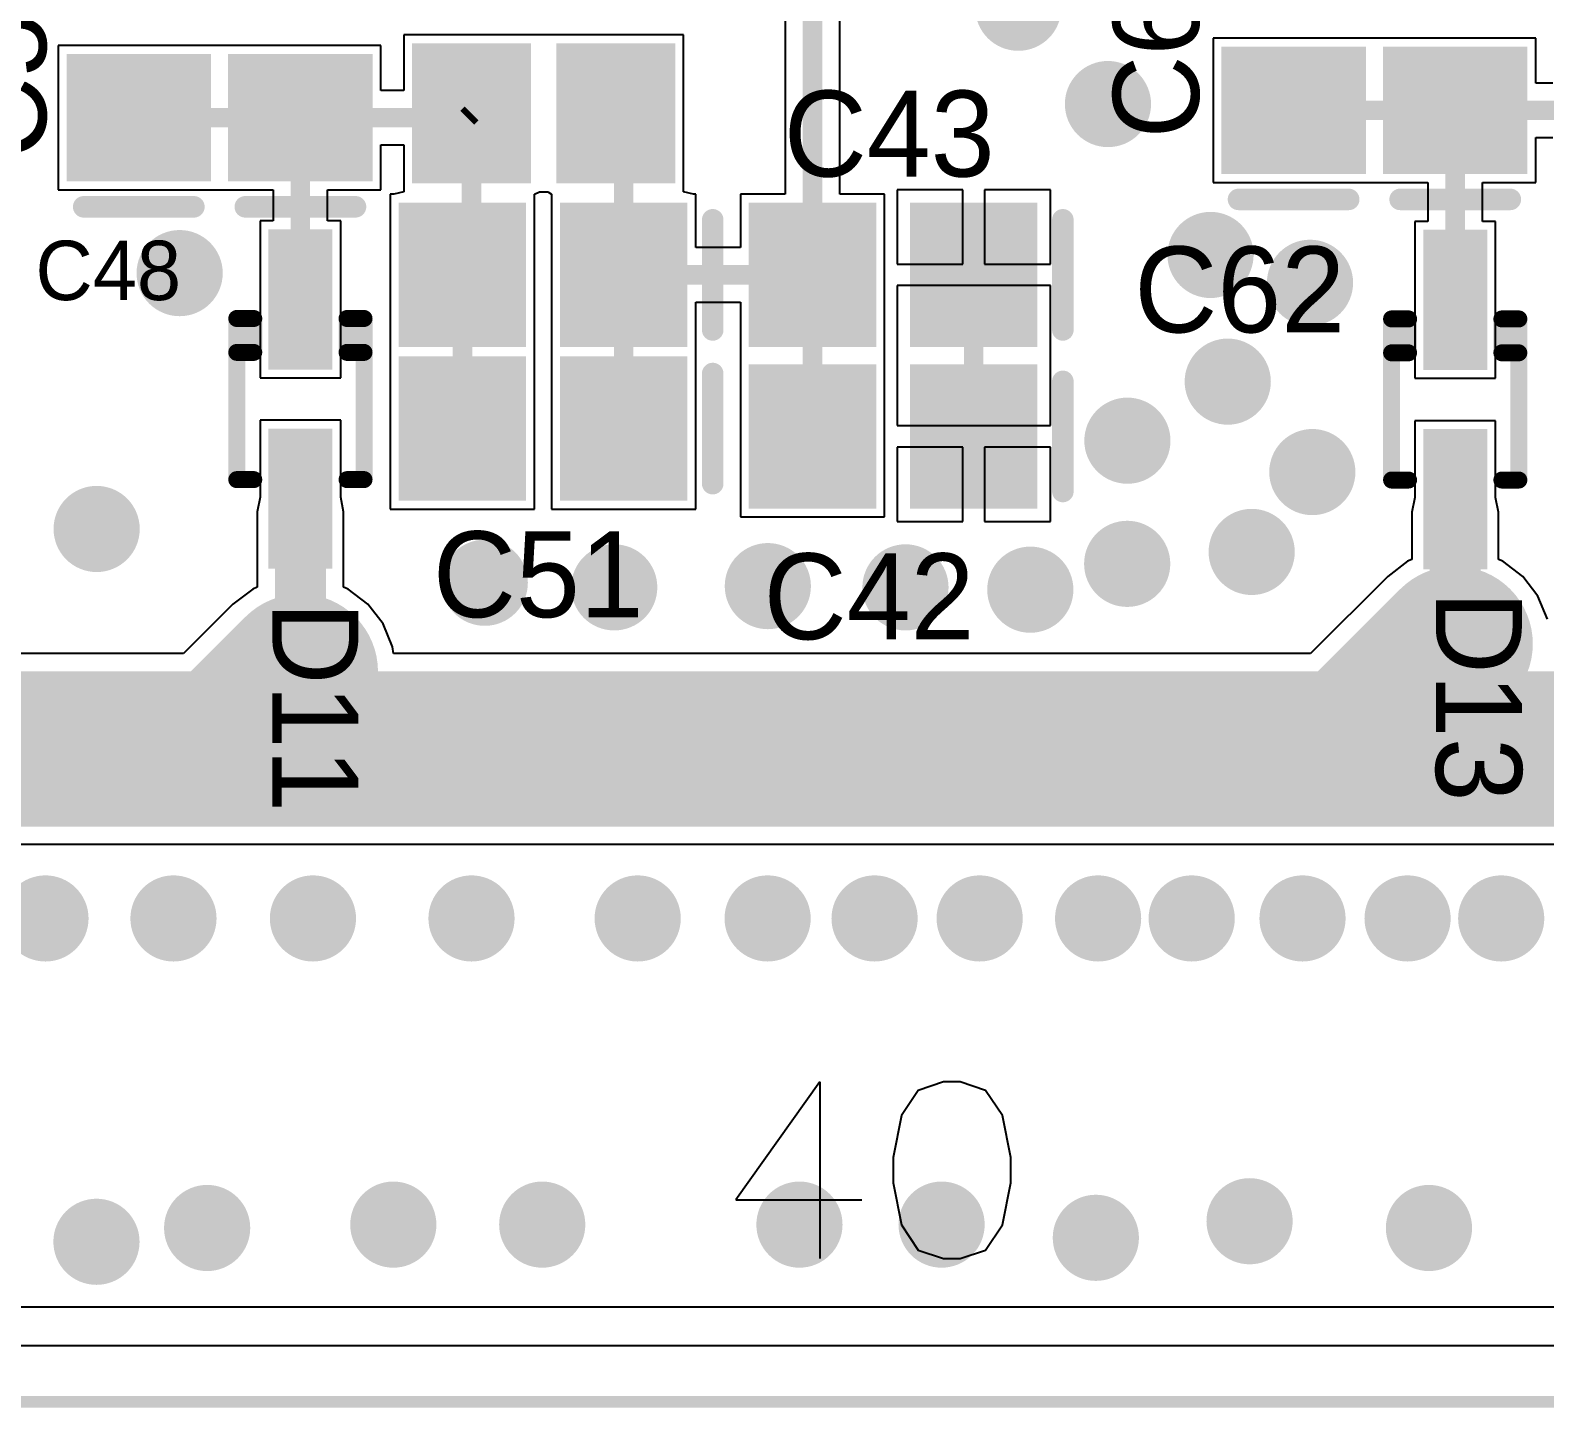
# Model space of a CAD drawing. Header units: millimetres. Extents: x 0 to 7.36, y -3.03 to 0.
# Drawn here: x 3.448 to 4.15, y -3.034 to -2.395 of the extents above; entities that cross this region are included whole.
import ezdxf

# ---------------------------------------------------------------- set-up
doc = ezdxf.new("R2010")
doc.units = ezdxf.units.MM
doc.header["$MEASUREMENT"] = 0
for name, color, linetype in [('BottomLayer', 5, 'Continuous'), ('KeepOutLayer', 6, 'Continuous'), ('MultiLayer', 9, 'Continuous'), ('TopLayer', 1, 'Continuous'), ('TopOverlay', 2, 'Continuous'), ('TopPaste', 8, 'Continuous'), ('TopSolder', 216, 'Continuous'), ('ViaHoleLayer', 16, 'Continuous')]:
    doc.layers.add(name, color=color, linetype=linetype)

# ---------------------------------------------------------------- blocks, each defined once
blk = doc.blocks.new('SOD_323_64')
at = {"layer": 'TopLayer'}
for points in [[(-0.0748, -0.01083), (-0.01772, -0.01083), (-0.0748, 0.01083), (-0.01772, 0.01083)], [(0.01772, -0.01083), (0.0748, -0.01083), (0.01772, 0.01083), (0.0748, 0.01083)]]:
    blk.add_solid(points, dxfattribs=at)
at = {"layer": 'TopOverlay', "const_width": 0.00787}
for points in [[(-0.0374, 0.02953), (0.0374, 0.02953)], [(-0.0374, 0.02953), (-0.0374, 0.02165)], [(0.02165, 0.02953), (0.02165, 0.02165)], [(0.0374, 0.02953), (0.0374, 0.02165)], [(0.02165, 0.02165), (0.0374, 0.02165)], [(-0.0374, -0.02165), (-0.0374, -0.02953)], [(0.02165, -0.02165), (0.0374, -0.02165)], [(0.02165, -0.02165), (0.02165, -0.02953)], [(0.0374, -0.02165), (0.0374, -0.02953)], [(-0.0374, -0.02953), (0.0374, -0.02953)]]:
    blk.add_lwpolyline(points, dxfattribs=at)
at = {"layer": 'TopOverlay', "const_width": 0.00394}
for points in [[(-0.03937, 0.02953, 1), (-0.03543, 0.02953, 1)], [(-0.03937, 0.02953, 1), (-0.03543, 0.02953, 1)], [(0.01969, 0.02953, 1), (0.02362, 0.02953, 1)], [(0.03543, 0.02953, 1), (0.03937, 0.02953, 1)], [(0.03543, 0.02953, 1), (0.03937, 0.02953, 1)], [(-0.03937, 0.02165, 1), (-0.03543, 0.02165, 1)], [(0.01969, 0.02165, 1), (0.02362, 0.02165, 1)], [(0.01969, 0.02165, 1), (0.02362, 0.02165, 1)], [(0.03543, 0.02165, 1), (0.03937, 0.02165, 1)], [(0.03543, 0.02165, 1), (0.03937, 0.02165, 1)], [(-0.03937, -0.02165, 1), (-0.03543, -0.02165, 1)], [(0.01969, -0.02165, 1), (0.02362, -0.02165, 1)], [(0.01969, -0.02165, 1), (0.02362, -0.02165, 1)], [(0.03543, -0.02165, 1), (0.03937, -0.02165, 1)], [(0.03543, -0.02165, 1), (0.03937, -0.02165, 1)], [(-0.03937, -0.02953, 1), (-0.03543, -0.02953, 1)], [(-0.03937, -0.02953, 1), (-0.03543, -0.02953, 1)], [(0.01969, -0.02953, 1), (0.02362, -0.02953, 1)], [(0.03543, -0.02953, 1), (0.03937, -0.02953, 1)], [(0.03543, -0.02953, 1), (0.03937, -0.02953, 1)]]:
    blk.add_lwpolyline(points, format="xyb", close=True, dxfattribs=at)
at = {"layer": 'TopPaste'}
for points in [[(-0.0748, -0.01083), (-0.01772, -0.01083), (-0.0748, 0.01083), (-0.01772, 0.01083)], [(0.01772, -0.01083), (0.0748, -0.01083), (0.01772, 0.01083), (0.0748, 0.01083)]]:
    blk.add_solid(points, dxfattribs=at)
at = {"layer": 'TopSolder'}
for points in [[(-0.0788, -0.01483), (-0.01372, -0.01483), (-0.0788, 0.01483), (-0.01372, 0.01483)], [(0.01372, -0.01483), (0.0788, -0.01483), (0.01372, 0.01483), (0.0788, 0.01483)]]:
    blk.add_solid(points, dxfattribs=at)
blk = doc.blocks.new('CAP_0805_83')
at = {"layer": 'TopLayer'}
for points in [[(-0.05511, -0.02953), (-0.00393, -0.02953), (-0.05511, 0.02953), (-0.00393, 0.02953)], [(0.0197, -0.02953), (0.07088, -0.02953), (0.0197, 0.02953), (0.07088, 0.02953)]]:
    blk.add_solid(points, dxfattribs=at)
at = {"layer": 'TopOverlay', "const_width": 0.01}
blk.add_lwpolyline([(-0.07088, 0.02557), (-0.07088, -0.02557)], dxfattribs=at)
at = {"layer": 'TopOverlay', "const_width": 0.005}
for points in [[(-0.07338, 0.02557, 1), (-0.06838, 0.02557, 1)], [(-0.07338, -0.02557, 1), (-0.06838, -0.02557, 1)]]:
    blk.add_lwpolyline(points, format="xyb", close=True, dxfattribs=at)
at = {"layer": 'TopPaste'}
for points in [[(-0.05511, -0.02953), (-0.00393, -0.02953), (-0.05511, 0.02953), (-0.00393, 0.02953)], [(0.0197, -0.02953), (0.07088, -0.02953), (0.0197, 0.02953), (0.07088, 0.02953)]]:
    blk.add_solid(points, dxfattribs=at)
at = {"layer": 'TopSolder'}
for points in [[(-0.05911, -0.03353), (0.00007, -0.03353), (-0.05911, 0.03353), (0.00007, 0.03353)], [(0.0157, -0.03353), (0.07488, -0.03353), (0.0157, 0.03353), (0.07488, 0.03353)]]:
    blk.add_solid(points, dxfattribs=at)
blk = doc.blocks.new('CAP_0805_85')
at = {"layer": 'TopLayer'}
for points in [[(-0.05511, -0.02953), (-0.00393, -0.02953), (-0.05511, 0.02953), (-0.00393, 0.02953)], [(0.0197, -0.02953), (0.07088, -0.02953), (0.0197, 0.02953), (0.07088, 0.02953)]]:
    blk.add_solid(points, dxfattribs=at)
at = {"layer": 'TopOverlay', "const_width": 0.01}
blk.add_lwpolyline([(-0.07088, 0.02557), (-0.07088, -0.02557)], dxfattribs=at)
at = {"layer": 'TopOverlay', "const_width": 0.005}
for points in [[(-0.07338, 0.02557, 1), (-0.06838, 0.02557, 1)], [(-0.07338, -0.02557, 1), (-0.06838, -0.02557, 1)]]:
    blk.add_lwpolyline(points, format="xyb", close=True, dxfattribs=at)
at = {"layer": 'TopPaste'}
for points in [[(-0.05511, -0.02953), (-0.00393, -0.02953), (-0.05511, 0.02953), (-0.00393, 0.02953)], [(0.0197, -0.02953), (0.07088, -0.02953), (0.0197, 0.02953), (0.07088, 0.02953)]]:
    blk.add_solid(points, dxfattribs=at)
at = {"layer": 'TopSolder'}
for points in [[(-0.05911, -0.03353), (0.00007, -0.03353), (-0.05911, 0.03353), (0.00007, 0.03353)], [(0.0157, -0.03353), (0.07488, -0.03353), (0.0157, 0.03353), (0.07488, 0.03353)]]:
    blk.add_solid(points, dxfattribs=at)
blk = doc.blocks.new('CAP_0805_86')
at = {"layer": 'TopLayer'}
for points in [[(-0.05511, -0.02953), (-0.00393, -0.02953), (-0.05511, 0.02953), (-0.00393, 0.02953)], [(0.0197, -0.02953), (0.07088, -0.02953), (0.0197, 0.02953), (0.07088, 0.02953)]]:
    blk.add_solid(points, dxfattribs=at)
at = {"layer": 'TopOverlay', "const_width": 0.01}
blk.add_lwpolyline([(-0.07088, 0.02557), (-0.07088, -0.02557)], dxfattribs=at)
at = {"layer": 'TopOverlay', "const_width": 0.005}
for points in [[(-0.07338, 0.02557, 1), (-0.06838, 0.02557, 1)], [(-0.07338, -0.02557, 1), (-0.06838, -0.02557, 1)]]:
    blk.add_lwpolyline(points, format="xyb", close=True, dxfattribs=at)
at = {"layer": 'TopPaste'}
for points in [[(-0.05511, -0.02953), (-0.00393, -0.02953), (-0.05511, 0.02953), (-0.00393, 0.02953)], [(0.0197, -0.02953), (0.07088, -0.02953), (0.0197, 0.02953), (0.07088, 0.02953)]]:
    blk.add_solid(points, dxfattribs=at)
at = {"layer": 'TopSolder'}
for points in [[(-0.05911, -0.03353), (0.00007, -0.03353), (-0.05911, 0.03353), (0.00007, 0.03353)], [(0.0157, -0.03353), (0.07488, -0.03353), (0.0157, 0.03353), (0.07488, 0.03353)]]:
    blk.add_solid(points, dxfattribs=at)
blk = doc.blocks.new('CAP_0805_150')
at = {"layer": 'TopLayer'}
for points in [[(-0.05511, -0.02953), (-0.00393, -0.02953), (-0.05511, 0.02953), (-0.00393, 0.02953)], [(0.0197, -0.02953), (0.07088, -0.02953), (0.0197, 0.02953), (0.07088, 0.02953)]]:
    blk.add_solid(points, dxfattribs=at)
at = {"layer": 'TopOverlay', "const_width": 0.01}
blk.add_lwpolyline([(-0.07088, 0.02557), (-0.07088, -0.02557)], dxfattribs=at)
at = {"layer": 'TopOverlay', "const_width": 0.005}
for points in [[(-0.07338, 0.02557, 1), (-0.06838, 0.02557, 1)], [(-0.07338, -0.02557, 1), (-0.06838, -0.02557, 1)]]:
    blk.add_lwpolyline(points, format="xyb", close=True, dxfattribs=at)
at = {"layer": 'TopPaste'}
for points in [[(-0.05511, -0.02953), (-0.00393, -0.02953), (-0.05511, 0.02953), (-0.00393, 0.02953)], [(0.0197, -0.02953), (0.07088, -0.02953), (0.0197, 0.02953), (0.07088, 0.02953)]]:
    blk.add_solid(points, dxfattribs=at)
at = {"layer": 'TopSolder'}
for points in [[(-0.05911, -0.03353), (0.00007, -0.03353), (-0.05911, 0.03353), (0.00007, 0.03353)], [(0.0157, -0.03353), (0.07488, -0.03353), (0.0157, 0.03353), (0.07488, 0.03353)]]:
    blk.add_solid(points, dxfattribs=at)
blk = doc.blocks.new('CAP_0805_151')
at = {"layer": 'TopLayer'}
for points in [[(-0.05511, -0.02953), (-0.00393, -0.02953), (-0.05511, 0.02953), (-0.00393, 0.02953)], [(0.0197, -0.02953), (0.07088, -0.02953), (0.0197, 0.02953), (0.07088, 0.02953)]]:
    blk.add_solid(points, dxfattribs=at)
at = {"layer": 'TopOverlay', "const_width": 0.01}
blk.add_lwpolyline([(-0.07088, 0.02557), (-0.07088, -0.02557)], dxfattribs=at)
at = {"layer": 'TopOverlay', "const_width": 0.005}
for points in [[(-0.07338, 0.02557, 1), (-0.06838, 0.02557, 1)], [(-0.07338, -0.02557, 1), (-0.06838, -0.02557, 1)]]:
    blk.add_lwpolyline(points, format="xyb", close=True, dxfattribs=at)
at = {"layer": 'TopPaste'}
for points in [[(-0.05511, -0.02953), (-0.00393, -0.02953), (-0.05511, 0.02953), (-0.00393, 0.02953)], [(0.0197, -0.02953), (0.07088, -0.02953), (0.0197, 0.02953), (0.07088, 0.02953)]]:
    blk.add_solid(points, dxfattribs=at)
at = {"layer": 'TopSolder'}
for points in [[(-0.05911, -0.03353), (0.00007, -0.03353), (-0.05911, 0.03353), (0.00007, 0.03353)], [(0.0157, -0.03353), (0.07488, -0.03353), (0.0157, 0.03353), (0.07488, 0.03353)]]:
    blk.add_solid(points, dxfattribs=at)
blk = doc.blocks.new('IND_0805_164')
at = {"layer": 'TopLayer'}
for points in [[(-0.05709, -0.02854), (-0.00984, -0.02854), (-0.05709, 0.02854), (-0.00984, 0.02854)], [(0.00984, -0.02854), (0.05709, -0.02854), (0.00984, 0.02854), (0.05709, 0.02854)]]:
    blk.add_solid(points, dxfattribs=at)
at = {"layer": 'TopPaste'}
for points in [[(-0.05709, -0.02854), (-0.00984, -0.02854), (-0.05709, 0.02854), (-0.00984, 0.02854)], [(0.00984, -0.02854), (0.05709, -0.02854), (0.00984, 0.02854), (0.05709, 0.02854)]]:
    blk.add_solid(points, dxfattribs=at)
at = {"layer": 'TopSolder'}
for points in [[(-0.06109, -0.03254), (-0.00584, -0.03254), (-0.06109, 0.03254), (-0.00584, 0.03254)], [(0.00584, -0.03254), (0.06109, -0.03254), (0.00584, 0.03254), (0.06109, 0.03254)]]:
    blk.add_solid(points, dxfattribs=at)
blk = doc.blocks.new('CAP_0805_166')
at = {"layer": 'TopLayer'}
for points in [[(-0.05511, -0.02953), (-0.00393, -0.02953), (-0.05511, 0.02953), (-0.00393, 0.02953)], [(0.0197, -0.02953), (0.07088, -0.02953), (0.0197, 0.02953), (0.07088, 0.02953)]]:
    blk.add_solid(points, dxfattribs=at)
at = {"layer": 'TopOverlay', "const_width": 0.01}
blk.add_lwpolyline([(-0.07088, 0.02557), (-0.07088, -0.02557)], dxfattribs=at)
at = {"layer": 'TopOverlay', "const_width": 0.005}
for points in [[(-0.07338, 0.02557, 1), (-0.06838, 0.02557, 1)], [(-0.07338, -0.02557, 1), (-0.06838, -0.02557, 1)]]:
    blk.add_lwpolyline(points, format="xyb", close=True, dxfattribs=at)
at = {"layer": 'TopPaste'}
for points in [[(-0.05511, -0.02953), (-0.00393, -0.02953), (-0.05511, 0.02953), (-0.00393, 0.02953)], [(0.0197, -0.02953), (0.07088, -0.02953), (0.0197, 0.02953), (0.07088, 0.02953)]]:
    blk.add_solid(points, dxfattribs=at)
at = {"layer": 'TopSolder'}
for points in [[(-0.05911, -0.03353), (0.00007, -0.03353), (-0.05911, 0.03353), (0.00007, 0.03353)], [(0.0157, -0.03353), (0.07488, -0.03353), (0.0157, 0.03353), (0.07488, 0.03353)]]:
    blk.add_solid(points, dxfattribs=at)
blk = doc.blocks.new('CAP_0805_218')
at = {"layer": 'TopLayer'}
for points in [[(-0.05511, -0.02953), (-0.00393, -0.02953), (-0.05511, 0.02953), (-0.00393, 0.02953)], [(0.0197, -0.02953), (0.07088, -0.02953), (0.0197, 0.02953), (0.07088, 0.02953)]]:
    blk.add_solid(points, dxfattribs=at)
at = {"layer": 'TopOverlay', "const_width": 0.01}
blk.add_lwpolyline([(-0.07088, 0.02557), (-0.07088, -0.02557)], dxfattribs=at)
at = {"layer": 'TopOverlay', "const_width": 0.005}
for points in [[(-0.07338, 0.02557, 1), (-0.06838, 0.02557, 1)], [(-0.07338, -0.02557, 1), (-0.06838, -0.02557, 1)]]:
    blk.add_lwpolyline(points, format="xyb", close=True, dxfattribs=at)
at = {"layer": 'TopPaste'}
for points in [[(-0.05511, -0.02953), (-0.00393, -0.02953), (-0.05511, 0.02953), (-0.00393, 0.02953)], [(0.0197, -0.02953), (0.07088, -0.02953), (0.0197, 0.02953), (0.07088, 0.02953)]]:
    blk.add_solid(points, dxfattribs=at)
at = {"layer": 'TopSolder'}
for points in [[(-0.05911, -0.03353), (0.00007, -0.03353), (-0.05911, 0.03353), (0.00007, 0.03353)], [(0.0157, -0.03353), (0.07488, -0.03353), (0.0157, 0.03353), (0.07488, 0.03353)]]:
    blk.add_solid(points, dxfattribs=at)
blk = doc.blocks.new('CAP_0805_219')
at = {"layer": 'TopLayer'}
for points in [[(-0.05511, -0.02953), (-0.00393, -0.02953), (-0.05511, 0.02953), (-0.00393, 0.02953)], [(0.0197, -0.02953), (0.07088, -0.02953), (0.0197, 0.02953), (0.07088, 0.02953)]]:
    blk.add_solid(points, dxfattribs=at)
at = {"layer": 'TopOverlay', "const_width": 0.01}
blk.add_lwpolyline([(-0.07088, 0.02557), (-0.07088, -0.02557)], dxfattribs=at)
at = {"layer": 'TopOverlay', "const_width": 0.005}
for points in [[(-0.07338, 0.02557, 1), (-0.06838, 0.02557, 1)], [(-0.07338, -0.02557, 1), (-0.06838, -0.02557, 1)]]:
    blk.add_lwpolyline(points, format="xyb", close=True, dxfattribs=at)
at = {"layer": 'TopPaste'}
for points in [[(-0.05511, -0.02953), (-0.00393, -0.02953), (-0.05511, 0.02953), (-0.00393, 0.02953)], [(0.0197, -0.02953), (0.07088, -0.02953), (0.0197, 0.02953), (0.07088, 0.02953)]]:
    blk.add_solid(points, dxfattribs=at)
at = {"layer": 'TopSolder'}
for points in [[(-0.05911, -0.03353), (0.00007, -0.03353), (-0.05911, 0.03353), (0.00007, 0.03353)], [(0.0157, -0.03353), (0.07488, -0.03353), (0.0157, 0.03353), (0.07488, 0.03353)]]:
    blk.add_solid(points, dxfattribs=at)
blk = doc.blocks.new('SOD_323_223')
at = {"layer": 'TopLayer'}
for points in [[(-0.0748, -0.01083), (-0.01772, -0.01083), (-0.0748, 0.01083), (-0.01772, 0.01083)], [(0.01772, -0.01083), (0.0748, -0.01083), (0.01772, 0.01083), (0.0748, 0.01083)]]:
    blk.add_solid(points, dxfattribs=at)
at = {"layer": 'TopOverlay', "const_width": 0.00787}
for points in [[(-0.0374, 0.02953), (0.0374, 0.02953)], [(-0.0374, 0.02953), (-0.0374, 0.02165)], [(0.02165, 0.02953), (0.02165, 0.02165)], [(0.0374, 0.02953), (0.0374, 0.02165)], [(0.02165, 0.02165), (0.0374, 0.02165)], [(-0.0374, -0.02165), (-0.0374, -0.02953)], [(0.02165, -0.02165), (0.0374, -0.02165)], [(0.02165, -0.02165), (0.02165, -0.02953)], [(0.0374, -0.02165), (0.0374, -0.02953)], [(-0.0374, -0.02953), (0.0374, -0.02953)]]:
    blk.add_lwpolyline(points, dxfattribs=at)
at = {"layer": 'TopOverlay', "const_width": 0.00394}
for points in [[(-0.03937, 0.02953, 1), (-0.03543, 0.02953, 1)], [(-0.03937, 0.02953, 1), (-0.03543, 0.02953, 1)], [(0.01969, 0.02953, 1), (0.02362, 0.02953, 1)], [(0.03543, 0.02953, 1), (0.03937, 0.02953, 1)], [(0.03543, 0.02953, 1), (0.03937, 0.02953, 1)], [(-0.03937, 0.02165, 1), (-0.03543, 0.02165, 1)], [(0.01969, 0.02165, 1), (0.02362, 0.02165, 1)], [(0.01969, 0.02165, 1), (0.02362, 0.02165, 1)], [(0.03543, 0.02165, 1), (0.03937, 0.02165, 1)], [(0.03543, 0.02165, 1), (0.03937, 0.02165, 1)], [(-0.03937, -0.02165, 1), (-0.03543, -0.02165, 1)], [(0.01969, -0.02165, 1), (0.02362, -0.02165, 1)], [(0.01969, -0.02165, 1), (0.02362, -0.02165, 1)], [(0.03543, -0.02165, 1), (0.03937, -0.02165, 1)], [(0.03543, -0.02165, 1), (0.03937, -0.02165, 1)], [(-0.03937, -0.02953, 1), (-0.03543, -0.02953, 1)], [(-0.03937, -0.02953, 1), (-0.03543, -0.02953, 1)], [(0.01969, -0.02953, 1), (0.02362, -0.02953, 1)], [(0.03543, -0.02953, 1), (0.03937, -0.02953, 1)], [(0.03543, -0.02953, 1), (0.03937, -0.02953, 1)]]:
    blk.add_lwpolyline(points, format="xyb", close=True, dxfattribs=at)
at = {"layer": 'TopPaste'}
for points in [[(-0.0748, -0.01083), (-0.01772, -0.01083), (-0.0748, 0.01083), (-0.01772, 0.01083)], [(0.01772, -0.01083), (0.0748, -0.01083), (0.01772, 0.01083), (0.0748, 0.01083)]]:
    blk.add_solid(points, dxfattribs=at)
at = {"layer": 'TopSolder'}
for points in [[(-0.0788, -0.01483), (-0.01372, -0.01483), (-0.0788, 0.01483), (-0.01372, 0.01483)], [(0.01372, -0.01483), (0.0788, -0.01483), (0.01372, 0.01483), (0.0788, 0.01483)]]:
    blk.add_solid(points, dxfattribs=at)

msp = doc.modelspace()

# ---------------------------------------------------------------- linework, layer by layer
at = {"layer": 'BottomLayer'}
msp.add_line((7.35137, -2.98764), (0.04957, -2.98764), dxfattribs=at)
at = {"layer": 'BottomLayer', "const_width": 0.02}
for points in [[(3.89615, -2.38428, 1), (3.91615, -2.38428, 1)], [(3.93778, -2.42899, 1), (3.95778, -2.42899, 1)], [(3.98537, -2.49905, 1), (4.00537, -2.49905, 1)], [(3.50694, -2.50748, 1), (3.52694, -2.50748, 1)], [(4.03155, -2.51197, 1), (4.05155, -2.51197, 1)], [(3.99337, -2.55786, 1), (4.01337, -2.55786, 1)], [(3.9468, -2.58528, 1), (3.9668, -2.58528, 1)], [(4.03262, -2.59985, 1), (4.05262, -2.59985, 1)], [(3.46842, -2.62627, 1), (3.48842, -2.62627, 1)], [(4.00448, -2.63693, 1), (4.02448, -2.63693, 1)], [(3.9467, -2.64246, 1), (3.9667, -2.64246, 1)], [(3.64855, -2.65124, 1), (3.66855, -2.65124, 1)], [(3.70863, -2.65338, 1), (3.72863, -2.65338, 1)], [(3.77992, -2.6528, 1), (3.79992, -2.6528, 1)], [(3.8438, -2.65338, 1), (3.8638, -2.65338, 1)], [(3.90174, -2.65446, 1), (3.92174, -2.65446, 1)], [(3.44467, -2.80709, 1), (3.46467, -2.80709, 1)], [(3.50407, -2.80709, 1), (3.52407, -2.80709, 1)], [(3.5688, -2.80709, 1), (3.5888, -2.80709, 1)], [(3.64239, -2.80709, 1), (3.66239, -2.80709, 1)], [(3.71952, -2.80709, 1), (3.73952, -2.80709, 1)], [(3.77982, -2.80709, 1), (3.79982, -2.80709, 1)], [(3.82946, -2.80709, 1), (3.84946, -2.80709, 1)], [(3.87823, -2.80709, 1), (3.89823, -2.80709, 1)], [(3.9332, -2.80709, 1), (3.9532, -2.80709, 1)], [(3.97664, -2.80709, 1), (3.99664, -2.80709, 1)], [(4.02807, -2.80709, 1), (4.04807, -2.80709, 1)], [(4.07683, -2.80709, 1), (4.09683, -2.80709, 1)], [(4.12028, -2.80709, 1), (4.14028, -2.80709, 1)], [(3.5197, -2.95081, 1), (3.5397, -2.95081, 1)], [(3.6061, -2.94924, 1), (3.6261, -2.94924, 1)], [(3.67521, -2.94924, 1), (3.69521, -2.94924, 1)], [(3.79459, -2.94924, 1), (3.81459, -2.94924, 1)], [(3.86056, -2.94924, 1), (3.88056, -2.94924, 1)], [(4.0035, -2.94767, 1), (4.0235, -2.94767, 1)], [(4.08675, -2.95081, 1), (4.10675, -2.95081, 1)], [(3.46833, -2.95721, 1), (3.48833, -2.95721, 1)], [(3.93215, -2.95537, 1), (3.95215, -2.95537, 1)]]:
    msp.add_lwpolyline(points, format="xyb", close=True, dxfattribs=at)
at = {"layer": 'KeepOutLayer'}
for const_width in [0.00551, 0.005]:
    msp.add_lwpolyline([(0, -3.0315), (7.3622, -3.0315)], dxfattribs=dict(at, const_width=const_width))
at = {"layer": 'MultiLayer', "const_width": 0.02}
for points in [[(3.89615, -2.38428, 1), (3.91615, -2.38428, 1)], [(3.93778, -2.42899, 1), (3.95778, -2.42899, 1)], [(3.98537, -2.49905, 1), (4.00537, -2.49905, 1)], [(3.50694, -2.50748, 1), (3.52694, -2.50748, 1)], [(4.03155, -2.51197, 1), (4.05155, -2.51197, 1)], [(3.99337, -2.55786, 1), (4.01337, -2.55786, 1)], [(3.9468, -2.58528, 1), (3.9668, -2.58528, 1)], [(4.03262, -2.59985, 1), (4.05262, -2.59985, 1)], [(3.46842, -2.62627, 1), (3.48842, -2.62627, 1)], [(4.00448, -2.63693, 1), (4.02448, -2.63693, 1)], [(3.9467, -2.64246, 1), (3.9667, -2.64246, 1)], [(3.64855, -2.65124, 1), (3.66855, -2.65124, 1)], [(3.70863, -2.65338, 1), (3.72863, -2.65338, 1)], [(3.77992, -2.6528, 1), (3.79992, -2.6528, 1)], [(3.8438, -2.65338, 1), (3.8638, -2.65338, 1)], [(3.90174, -2.65446, 1), (3.92174, -2.65446, 1)], [(3.44467, -2.80709, 1), (3.46467, -2.80709, 1)], [(3.50407, -2.80709, 1), (3.52407, -2.80709, 1)], [(3.5688, -2.80709, 1), (3.5888, -2.80709, 1)], [(3.64239, -2.80709, 1), (3.66239, -2.80709, 1)], [(3.71952, -2.80709, 1), (3.73952, -2.80709, 1)], [(3.77982, -2.80709, 1), (3.79982, -2.80709, 1)], [(3.82946, -2.80709, 1), (3.84946, -2.80709, 1)], [(3.87823, -2.80709, 1), (3.89823, -2.80709, 1)], [(3.9332, -2.80709, 1), (3.9532, -2.80709, 1)], [(3.97664, -2.80709, 1), (3.99664, -2.80709, 1)], [(4.02807, -2.80709, 1), (4.04807, -2.80709, 1)], [(4.07683, -2.80709, 1), (4.09683, -2.80709, 1)], [(4.12028, -2.80709, 1), (4.14028, -2.80709, 1)], [(3.5197, -2.95081, 1), (3.5397, -2.95081, 1)], [(3.6061, -2.94924, 1), (3.6261, -2.94924, 1)], [(3.67521, -2.94924, 1), (3.69521, -2.94924, 1)], [(3.79459, -2.94924, 1), (3.81459, -2.94924, 1)], [(3.86056, -2.94924, 1), (3.88056, -2.94924, 1)], [(4.0035, -2.94767, 1), (4.0235, -2.94767, 1)], [(4.08675, -2.95081, 1), (4.10675, -2.95081, 1)], [(3.46833, -2.95721, 1), (3.48833, -2.95721, 1)], [(3.93215, -2.95537, 1), (3.95215, -2.95537, 1)]]:
    msp.add_lwpolyline(points, format="xyb", close=True, dxfattribs=at)
at = {"layer": 'TopLayer'}
for p, q in [((3.79803, -2.38997), (3.79803, -2.4709)), ((3.82332, -2.4709), (3.82332, -2.38997)), ((3.53538, -2.40187), (3.46058, -2.40187)), ((3.46058, -2.40187), (3.46058, -2.4688)), ((3.53558, -2.40187), (3.53538, -2.40187)), ((3.53538, -2.40187), (3.53538, -2.40187)), ((3.61038, -2.40187), (3.53558, -2.40187)), ((3.53558, -2.40187), (3.53558, -2.40187)), ((3.61038, -2.42269), (3.61038, -2.40187)), ((3.68285, -2.39688), (3.62092, -2.39688)), ((3.62092, -2.39688), (3.62092, -2.42269)), ((3.68391, -2.39688), (3.68285, -2.39688)), ((3.68785, -2.39688), (3.68391, -2.39688)), ((3.68891, -2.39688), (3.68785, -2.39688)), ((3.75084, -2.39688), (3.68891, -2.39688)), ((3.75084, -2.46972), (3.75084, -2.39688)), ((4.07134, -2.39843), (3.99654, -2.39843)), ((3.99654, -2.39843), (3.99654, -2.46536)), ((4.07154, -2.39843), (4.07134, -2.39843)), ((4.07134, -2.39843), (4.07134, -2.39843)), ((4.14634, -2.39843), (4.07154, -2.39843)), ((4.07154, -2.39843), (4.07154, -2.39843)), ((4.14634, -2.41925), (4.14634, -2.39843)), ((3.62092, -2.42269), (3.61038, -2.42269)), ((4.15427, -2.41925), (4.14634, -2.41925)), ((4.14634, -2.46536), (4.14634, -2.44454)), ((4.14634, -2.44454), (4.15427, -2.44454)), ((3.61038, -2.4688), (3.61038, -2.44798)), ((3.61038, -2.44798), (3.62092, -2.44798)), ((3.62092, -2.44798), (3.62092, -2.46972)), ((3.99654, -2.46536), (4.07134, -2.46536)), ((4.07134, -2.46536), (4.07134, -2.46536)), ((4.07134, -2.46536), (4.07154, -2.46536)), ((4.07154, -2.46536), (4.07154, -2.46536)), ((4.07154, -2.46536), (4.0963, -2.46536)), ((4.0963, -2.46536), (4.0963, -2.48347)), ((4.12159, -2.48347), (4.12159, -2.46536)), ((4.12159, -2.46536), (4.14634, -2.46536)), ((3.46058, -2.4688), (3.53538, -2.4688)), ((3.53538, -2.4688), (3.53538, -2.4688)), ((3.53538, -2.4688), (3.53558, -2.4688)), ((3.53558, -2.4688), (3.53558, -2.4688)), ((3.53558, -2.4688), (3.56034, -2.4688)), ((3.56034, -2.4688), (3.56034, -2.48328)), ((3.58562, -2.48328), (3.58562, -2.4688)), ((3.58562, -2.4688), (3.61038, -2.4688)), ((3.61641, -2.4709), (3.61471, -2.4709)), ((3.61471, -2.4709), (3.61471, -2.5457)), ((3.62092, -2.46972), (3.61641, -2.4709)), ((3.68164, -2.4709), (3.68391, -2.46972)), ((3.68164, -2.5457), (3.68164, -2.4709)), ((3.68391, -2.46972), (3.68785, -2.46972)), ((3.68785, -2.46972), (3.68952, -2.4709)), ((3.68952, -2.4709), (3.68952, -2.5457)), ((3.75535, -2.4709), (3.75084, -2.46972)), ((3.75644, -2.4709), (3.75535, -2.4709)), ((3.75644, -2.49565), (3.75644, -2.4709)), ((3.79803, -2.4709), (3.77721, -2.4709)), ((3.77721, -2.4709), (3.77721, -2.49565)), ((3.84414, -2.4709), (3.82332, -2.4709)), ((3.84414, -2.5457), (3.84414, -2.4709)), ((3.88048, -2.46877), (3.84989, -2.46877)), ((3.84989, -2.46877), (3.84989, -2.5033)), ((3.88048, -2.5033), (3.88048, -2.46877)), ((3.92107, -2.46877), (3.89048, -2.46877)), ((3.89048, -2.46877), (3.89048, -2.5033)), ((3.92107, -2.5033), (3.92107, -2.46877)), ((3.56034, -2.48328), (3.55428, -2.48328)), ((3.55428, -2.48328), (3.55428, -2.55611)), ((3.59168, -2.48328), (3.58562, -2.48328)), ((3.59168, -2.55611), (3.59168, -2.48328)), ((4.0963, -2.48347), (4.09024, -2.48347)), ((4.09024, -2.48347), (4.09024, -2.55631)), ((4.12764, -2.48347), (4.12159, -2.48347)), ((4.12764, -2.55631), (4.12764, -2.48347)), ((3.77721, -2.49565), (3.75644, -2.49565)), ((3.84989, -2.5033), (3.88048, -2.5033)), ((3.89048, -2.5033), (3.92107, -2.5033)), ((3.88548, -2.5133), (3.84989, -2.5133)), ((3.84989, -2.5133), (3.84989, -2.54783)), ((3.92107, -2.5133), (3.88548, -2.5133)), ((3.92107, -2.54783), (3.92107, -2.5133)), ((3.75644, -2.5457), (3.75644, -2.52094)), ((3.75644, -2.52094), (3.77721, -2.52094)), ((3.77721, -2.52094), (3.77721, -2.5457)), ((3.61471, -2.5457), (3.61471, -2.61707)), ((3.68164, -2.61707), (3.68164, -2.5457)), ((3.68952, -2.5457), (3.68952, -2.61707)), ((3.75644, -2.61707), (3.75644, -2.5457)), ((3.77721, -2.5457), (3.77721, -2.5457)), ((3.77721, -2.5457), (3.77721, -2.5459)), ((3.77721, -2.5459), (3.77721, -2.5459)), ((3.77721, -2.5459), (3.77721, -2.6207)), ((3.84414, -2.5459), (3.84414, -2.5457)), ((3.84414, -2.5457), (3.84414, -2.5457)), ((3.84414, -2.6207), (3.84414, -2.5459)), ((3.84414, -2.5459), (3.84414, -2.5459)), ((3.84989, -2.54783), (3.84989, -2.5783)), ((3.92107, -2.5783), (3.92107, -2.54783)), ((3.55428, -2.55611), (3.59168, -2.55611)), ((4.09024, -2.55631), (4.12764, -2.55631)), ((3.59168, -2.5758), (3.55428, -2.5758)), ((3.55428, -2.5758), (3.55428, -2.61143)), ((3.59168, -2.61143), (3.59168, -2.5758)), ((3.84989, -2.5783), (3.88548, -2.5783)), ((3.88548, -2.5783), (3.92107, -2.5783)), ((4.12764, -2.57599), (4.09024, -2.57599)), ((4.09024, -2.57599), (4.09024, -2.61162)), ((4.12764, -2.61162), (4.12764, -2.57599)), ((3.88048, -2.5883), (3.84989, -2.5883)), ((3.84989, -2.5883), (3.84989, -2.62283)), ((3.88048, -2.62283), (3.88048, -2.5883)), ((3.92107, -2.5883), (3.89048, -2.5883)), ((3.89048, -2.5883), (3.89048, -2.62283)), ((3.92107, -2.62283), (3.92107, -2.5883)), ((3.55428, -2.61143), (3.55291, -2.61831)), ((3.59305, -2.61831), (3.59168, -2.61143)), ((4.09024, -2.61162), (4.08887, -2.61851)), ((4.12901, -2.61851), (4.12764, -2.61162)), ((3.55291, -2.61831), (3.55291, -2.65331)), ((3.59305, -2.65331), (3.59305, -2.61831)), ((3.61471, -2.61707), (3.68164, -2.61707)), ((3.68952, -2.61707), (3.75644, -2.61707)), ((3.77721, -2.6207), (3.84414, -2.6207)), ((4.08887, -2.61851), (4.08887, -2.64041)), ((4.12901, -2.64041), (4.12901, -2.61851)), ((3.84989, -2.62283), (3.88048, -2.62283)), ((3.89048, -2.62283), (3.92107, -2.62283)), ((4.0868, -2.64127), (4.07763, -2.6483)), ((4.08887, -2.64041), (4.0868, -2.64127)), ((4.13108, -2.64127), (4.12901, -2.64041)), ((4.14025, -2.6483), (4.13108, -2.64127)), ((4.07763, -2.6483), (4.04181, -2.68413)), ((4.14729, -2.65747), (4.14025, -2.6483)), ((3.55084, -2.65417), (3.54167, -2.6612)), ((3.55291, -2.65331), (3.55084, -2.65417)), ((3.59512, -2.65417), (3.59305, -2.65331)), ((3.60429, -2.6612), (3.59512, -2.65417)), ((3.54167, -2.6612), (3.51875, -2.68413)), ((3.61132, -2.67037), (3.60429, -2.6612)), ((4.15171, -2.66815), (4.14729, -2.65747)), ((3.61575, -2.68105), (3.61132, -2.67037)), ((3.51875, -2.68413), (3.11784, -2.68413)), ((3.61615, -2.68413), (3.61575, -2.68105)), ((4.04181, -2.68413), (3.61615, -2.68413)), ((1.23348, -2.77268), (4.44972, -2.77268)), ((7.33622, -3.00551), (0.02598, -3.00551))]:
    msp.add_line(p, q, dxfattribs=at)
for points, const_width in [([(3.81068, -2.5083), (3.81068, -2.3567)], 0.00906), ([(3.49798, -2.43533), (3.57298, -2.43533)], 0.00906), ([(3.57298, -2.43533), (3.65038, -2.43533)], 0.00906), ([(3.57298, -2.5317), (3.57298, -2.43533)], 0.00906), ([(3.65038, -2.43533), (3.65242, -2.4333)], 0.00906), ([(3.65242, -2.50406), (3.65242, -2.4333)], 0.00906), ([(3.71935, -2.4333), (3.72298, -2.43693)], 0.00906), ([(4.03394, -2.4319), (4.10894, -2.4319)], 0.00906), ([(4.10894, -2.4319), (4.18576, -2.4319)], 0.00906), ([(4.10894, -2.5319), (4.10894, -2.4319)], 0.00906), ([(3.72298, -2.5083), (3.72298, -2.43693)], 0.00906), ([(3.64818, -2.5083), (3.65242, -2.50406)], 0.00906), ([(3.64818, -2.57967), (3.64818, -2.5083)], 0.00906), ([(3.72298, -2.57967), (3.72298, -2.5083)], 0.00906), ([(3.72298, -2.5083), (3.81068, -2.5083)], 0.00906), ([(3.81068, -2.5833), (3.81068, -2.5083)], 0.00906), ([(3.88548, -2.5833), (3.88548, -2.5083)], 0.00906), ([(3.57298, -2.69251), (3.57298, -2.61831)], 0.02362), ([(4.10894, -2.67961), (4.10894, -2.61851)], 0.02362), ([(4.06015, -2.72841), (4.10894, -2.67961)], 0.07205), ([(3.53709, -2.72841), (3.57298, -2.69251)], 0.07205), ([(3.02529, -2.72841), (3.53709, -2.72841)], 0.07205), ([(3.53709, -2.72841), (4.06015, -2.72841)], 0.07205), ([(4.06015, -2.72841), (4.44972, -2.72841)], 0.07205)]:
    msp.add_lwpolyline(points, dxfattribs=dict(at, const_width=const_width))
for points, const_width in [([(3.89615, -2.38428, 1), (3.91615, -2.38428, 1)], 0.02), ([(3.93778, -2.42899, 1), (3.95778, -2.42899, 1)], 0.02), ([(3.49572, -2.43533, 1), (3.50024, -2.43533, 1)], 0.00453), ([(3.57072, -2.43533, 1), (3.57524, -2.43533, 1)], 0.00453), ([(3.57072, -2.43533, 1), (3.57524, -2.43533, 1)], 0.00453), ([(3.57072, -2.43533, 1), (3.57524, -2.43533, 1)], 0.00453), ([(3.64812, -2.43533, 1), (3.65265, -2.43533, 1)], 0.00453), ([(3.64812, -2.43533, 1), (3.65265, -2.43533, 1)], 0.00453), ([(3.65015, -2.4333, 1), (3.65468, -2.4333, 1)], 0.00453), ([(3.65015, -2.4333, 1), (3.65468, -2.4333, 1)], 0.00453), ([(3.71708, -2.4333, 1), (3.72161, -2.4333, 1)], 0.00453), ([(4.03168, -2.4319, 1), (4.0362, -2.4319, 1)], 0.00453), ([(4.10668, -2.4319, 1), (4.1112, -2.4319, 1)], 0.00453), ([(4.10668, -2.4319, 1), (4.1112, -2.4319, 1)], 0.00453), ([(4.10668, -2.4319, 1), (4.1112, -2.4319, 1)], 0.00453), ([(3.72072, -2.43693, 1), (3.72524, -2.43693, 1)], 0.00453), ([(3.72072, -2.43693, 1), (3.72524, -2.43693, 1)], 0.00453), ([(3.98537, -2.49905, 1), (4.00537, -2.49905, 1)], 0.02), ([(3.50694, -2.50748, 1), (3.52694, -2.50748, 1)], 0.02), ([(4.03155, -2.51197, 1), (4.05155, -2.51197, 1)], 0.02), ([(3.65015, -2.50406, 1), (3.65468, -2.50406, 1)], 0.00453), ([(3.65015, -2.50406, 1), (3.65468, -2.50406, 1)], 0.00453), ([(3.64591, -2.5083, 1), (3.65044, -2.5083, 1)], 0.00453), ([(3.64591, -2.5083, 1), (3.65044, -2.5083, 1)], 0.00453), ([(3.72072, -2.5083, 1), (3.72524, -2.5083, 1)], 0.00453), ([(3.72072, -2.5083, 1), (3.72524, -2.5083, 1)], 0.00453), ([(3.72072, -2.5083, 1), (3.72524, -2.5083, 1)], 0.00453), ([(3.80841, -2.5083, 1), (3.81294, -2.5083, 1)], 0.00453), ([(3.80841, -2.5083, 1), (3.81294, -2.5083, 1)], 0.00453), ([(3.80841, -2.5083, 1), (3.81294, -2.5083, 1)], 0.00453), ([(3.88322, -2.5083, 1), (3.88774, -2.5083, 1)], 0.00453), ([(3.57072, -2.5317, 1), (3.57524, -2.5317, 1)], 0.00453), ([(4.10668, -2.5319, 1), (4.1112, -2.5319, 1)], 0.00453), ([(3.99337, -2.55786, 1), (4.01337, -2.55786, 1)], 0.02), ([(3.9468, -2.58528, 1), (3.9668, -2.58528, 1)], 0.02), ([(3.64591, -2.57967, 1), (3.65044, -2.57967, 1)], 0.00453), ([(3.72072, -2.57967, 1), (3.72524, -2.57967, 1)], 0.00453), ([(3.80841, -2.5833, 1), (3.81294, -2.5833, 1)], 0.00453), ([(3.88322, -2.5833, 1), (3.88774, -2.5833, 1)], 0.00453), ([(4.03262, -2.59985, 1), (4.05262, -2.59985, 1)], 0.02), ([(3.46842, -2.62627, 1), (3.48842, -2.62627, 1)], 0.02), ([(3.56707, -2.61831, 1), (3.57889, -2.61831, 1)], 0.01181), ([(4.10304, -2.61851, 1), (4.11485, -2.61851, 1)], 0.01181), ([(4.00448, -2.63693, 1), (4.02448, -2.63693, 1)], 0.02), ([(3.9467, -2.64246, 1), (3.9667, -2.64246, 1)], 0.02), ([(3.64855, -2.65124, 1), (3.66855, -2.65124, 1)], 0.02), ([(3.70863, -2.65338, 1), (3.72863, -2.65338, 1)], 0.02), ([(3.77992, -2.6528, 1), (3.79992, -2.6528, 1)], 0.02), ([(3.8438, -2.65338, 1), (3.8638, -2.65338, 1)], 0.02), ([(3.90174, -2.65446, 1), (3.92174, -2.65446, 1)], 0.02), ([(4.09093, -2.67961, 1), (4.12695, -2.67961, 1)], 0.03602), ([(3.55497, -2.69251, 1), (3.59099, -2.69251, 1)], 0.03602), ([(4.10304, -2.67961, 1), (4.11485, -2.67961, 1)], 0.01181), ([(3.56707, -2.69251, 1), (3.57889, -2.69251, 1)], 0.01181), ([(3.51907, -2.72841, 1), (3.5551, -2.72841, 1)], 0.03602), ([(3.51907, -2.72841, 1), (3.5551, -2.72841, 1)], 0.03602), ([(3.51907, -2.72841, 1), (3.5551, -2.72841, 1)], 0.03602), ([(4.04213, -2.72841, 1), (4.07816, -2.72841, 1)], 0.03602), ([(4.04213, -2.72841, 1), (4.07816, -2.72841, 1)], 0.03602), ([(4.04213, -2.72841, 1), (4.07816, -2.72841, 1)], 0.03602), ([(3.44467, -2.80709, 1), (3.46467, -2.80709, 1)], 0.02), ([(3.50407, -2.80709, 1), (3.52407, -2.80709, 1)], 0.02), ([(3.5688, -2.80709, 1), (3.5888, -2.80709, 1)], 0.02), ([(3.64239, -2.80709, 1), (3.66239, -2.80709, 1)], 0.02), ([(3.71952, -2.80709, 1), (3.73952, -2.80709, 1)], 0.02), ([(3.77982, -2.80709, 1), (3.79982, -2.80709, 1)], 0.02), ([(3.82946, -2.80709, 1), (3.84946, -2.80709, 1)], 0.02), ([(3.87823, -2.80709, 1), (3.89823, -2.80709, 1)], 0.02), ([(3.9332, -2.80709, 1), (3.9532, -2.80709, 1)], 0.02), ([(3.97664, -2.80709, 1), (3.99664, -2.80709, 1)], 0.02), ([(4.02807, -2.80709, 1), (4.04807, -2.80709, 1)], 0.02), ([(4.07683, -2.80709, 1), (4.09683, -2.80709, 1)], 0.02), ([(4.12028, -2.80709, 1), (4.14028, -2.80709, 1)], 0.02), ([(3.5197, -2.95081, 1), (3.5397, -2.95081, 1)], 0.02), ([(3.6061, -2.94924, 1), (3.6261, -2.94924, 1)], 0.02), ([(3.67521, -2.94924, 1), (3.69521, -2.94924, 1)], 0.02), ([(3.79459, -2.94924, 1), (3.81459, -2.94924, 1)], 0.02), ([(3.86056, -2.94924, 1), (3.88056, -2.94924, 1)], 0.02), ([(4.0035, -2.94767, 1), (4.0235, -2.94767, 1)], 0.02), ([(4.08675, -2.95081, 1), (4.10675, -2.95081, 1)], 0.02), ([(3.46833, -2.95721, 1), (3.48833, -2.95721, 1)], 0.02), ([(3.93215, -2.95537, 1), (3.95215, -2.95537, 1)], 0.02)]:
    msp.add_lwpolyline(points, format="xyb", close=True, dxfattribs=dict(at, const_width=const_width))
at = {"layer": 'TopOverlay'}
for p, q in [((3.81405, -2.883), (3.775, -2.93767)), ((3.81405, -2.883), (3.81405, -2.965)), ((3.85974, -2.8869), (3.85193, -2.89862)), ((3.87145, -2.883), (3.85974, -2.8869)), ((3.87926, -2.883), (3.87145, -2.883)), ((3.89098, -2.8869), (3.87926, -2.883)), ((3.89878, -2.89862), (3.89098, -2.8869)), ((3.85193, -2.89862), (3.84802, -2.91814)), ((3.90269, -2.91814), (3.89878, -2.89862)), ((3.84802, -2.91814), (3.84802, -2.92986)), ((3.90269, -2.92986), (3.90269, -2.91814)), ((3.84802, -2.92986), (3.85193, -2.94938)), ((3.89878, -2.94938), (3.90269, -2.92986)), ((3.775, -2.93767), (3.83357, -2.93767)), ((3.85193, -2.94938), (3.85974, -2.9611)), ((3.89098, -2.9611), (3.89878, -2.94938)), ((3.85974, -2.9611), (3.87145, -2.965)), ((3.87145, -2.965), (3.87926, -2.965)), ((3.87926, -2.965), (3.89098, -2.9611))]:
    msp.add_line(p, q, dxfattribs=at)
at = {"layer": 'ViaHoleLayer', "const_width": 0.00956}
for points in [[(3.943, -2.42899, 1), (3.95256, -2.42899, 1)], [(3.99059, -2.49905, 1), (4.00015, -2.49905, 1)], [(3.51216, -2.50748, 1), (3.52172, -2.50748, 1)], [(4.03677, -2.51197, 1), (4.04633, -2.51197, 1)], [(3.99859, -2.55786, 1), (4.00815, -2.55786, 1)], [(3.95202, -2.58528, 1), (3.96158, -2.58528, 1)], [(4.03784, -2.59985, 1), (4.0474, -2.59985, 1)], [(3.47364, -2.62627, 1), (3.4832, -2.62627, 1)], [(4.0097, -2.63693, 1), (4.01926, -2.63693, 1)], [(3.95192, -2.64246, 1), (3.96148, -2.64246, 1)], [(3.65377, -2.65124, 1), (3.66333, -2.65124, 1)], [(3.71385, -2.65338, 1), (3.72341, -2.65338, 1)], [(3.78514, -2.6528, 1), (3.7947, -2.6528, 1)], [(3.84902, -2.65338, 1), (3.85858, -2.65338, 1)], [(3.90696, -2.65446, 1), (3.91652, -2.65446, 1)], [(3.44989, -2.80709, 1), (3.45945, -2.80709, 1)], [(3.50929, -2.80709, 1), (3.51886, -2.80709, 1)], [(3.57402, -2.80709, 1), (3.58358, -2.80709, 1)], [(3.64761, -2.80709, 1), (3.65717, -2.80709, 1)], [(3.72474, -2.80709, 1), (3.7343, -2.80709, 1)], [(3.78503, -2.80709, 1), (3.7946, -2.80709, 1)], [(3.83468, -2.80709, 1), (3.84425, -2.80709, 1)], [(3.88345, -2.80709, 1), (3.89301, -2.80709, 1)], [(3.93842, -2.80709, 1), (3.94798, -2.80709, 1)], [(3.98186, -2.80709, 1), (3.99142, -2.80709, 1)], [(4.03329, -2.80709, 1), (4.04285, -2.80709, 1)], [(4.08205, -2.80709, 1), (4.09161, -2.80709, 1)], [(4.1255, -2.80709, 1), (4.13506, -2.80709, 1)], [(3.52492, -2.95081, 1), (3.53449, -2.95081, 1)], [(3.61132, -2.94924, 1), (3.62088, -2.94924, 1)], [(3.68043, -2.94924, 1), (3.68999, -2.94924, 1)], [(3.79981, -2.94924, 1), (3.80937, -2.94924, 1)], [(3.86578, -2.94924, 1), (3.87534, -2.94924, 1)], [(4.00872, -2.94767, 1), (4.01828, -2.94767, 1)], [(4.09197, -2.95081, 1), (4.10153, -2.95081, 1)], [(3.47355, -2.95721, 1), (3.48312, -2.95721, 1)], [(3.93737, -2.95537, 1), (3.94693, -2.95537, 1)]]:
    msp.add_lwpolyline(points, format="xyb", close=True, dxfattribs=at)

# ---------------------------------------------------------------- block references
for name, p, rotation in [('CAP_0805_166', (3.49798, -2.40582), 90), ('CAP_0805_86', (3.57298, -2.40582), 90), ('CAP_0805_150', (4.03394, -2.40238), 90), ('CAP_0805_151', (4.10894, -2.40238), 90), ('IND_0805_164', (3.68588, -2.4333), 180), ('CAP_0805_85', (3.69346, -2.5083), 180), ('CAP_0805_218', (3.85596, -2.5083), 180), ('SOD_323_223', (3.57298, -2.56595), 90), ('SOD_323_64', (4.10894, -2.56615), 90), ('CAP_0805_83', (3.69346, -2.57967), 180), ('CAP_0805_219', (3.85596, -2.5833), 180)]:
    msp.add_blockref(name, p, dxfattribs=dict(rotation=rotation))

# ---------------------------------------------------------------- texts
at = {"layer": 'TopOverlay'}
for s, rotation, p in [('C67', 90, (3.99, -2.445)), ('C53', 90, (3.455, -2.455)), ('D13', 270, (4.1, -2.655)), ('D11', 270, (3.56, -2.66))]:
    msp.add_text(s, height=0.039894, rotation=rotation, dxfattribs=at).set_placement(p)
for s, height, p in [('C43', 0.039894, (3.79733, -2.46265)), ('C48', 0.027559, (3.45, -2.52)), ('C62', 0.039894, (3.96, -2.535)), ('C51', 0.039894, (3.63447, -2.66725)), ('C42', 0.039894, (3.78797, -2.67749))]:
    msp.add_text(s, height=height, dxfattribs=at).set_placement(p)

doc.saveas('drawing.dxf')
